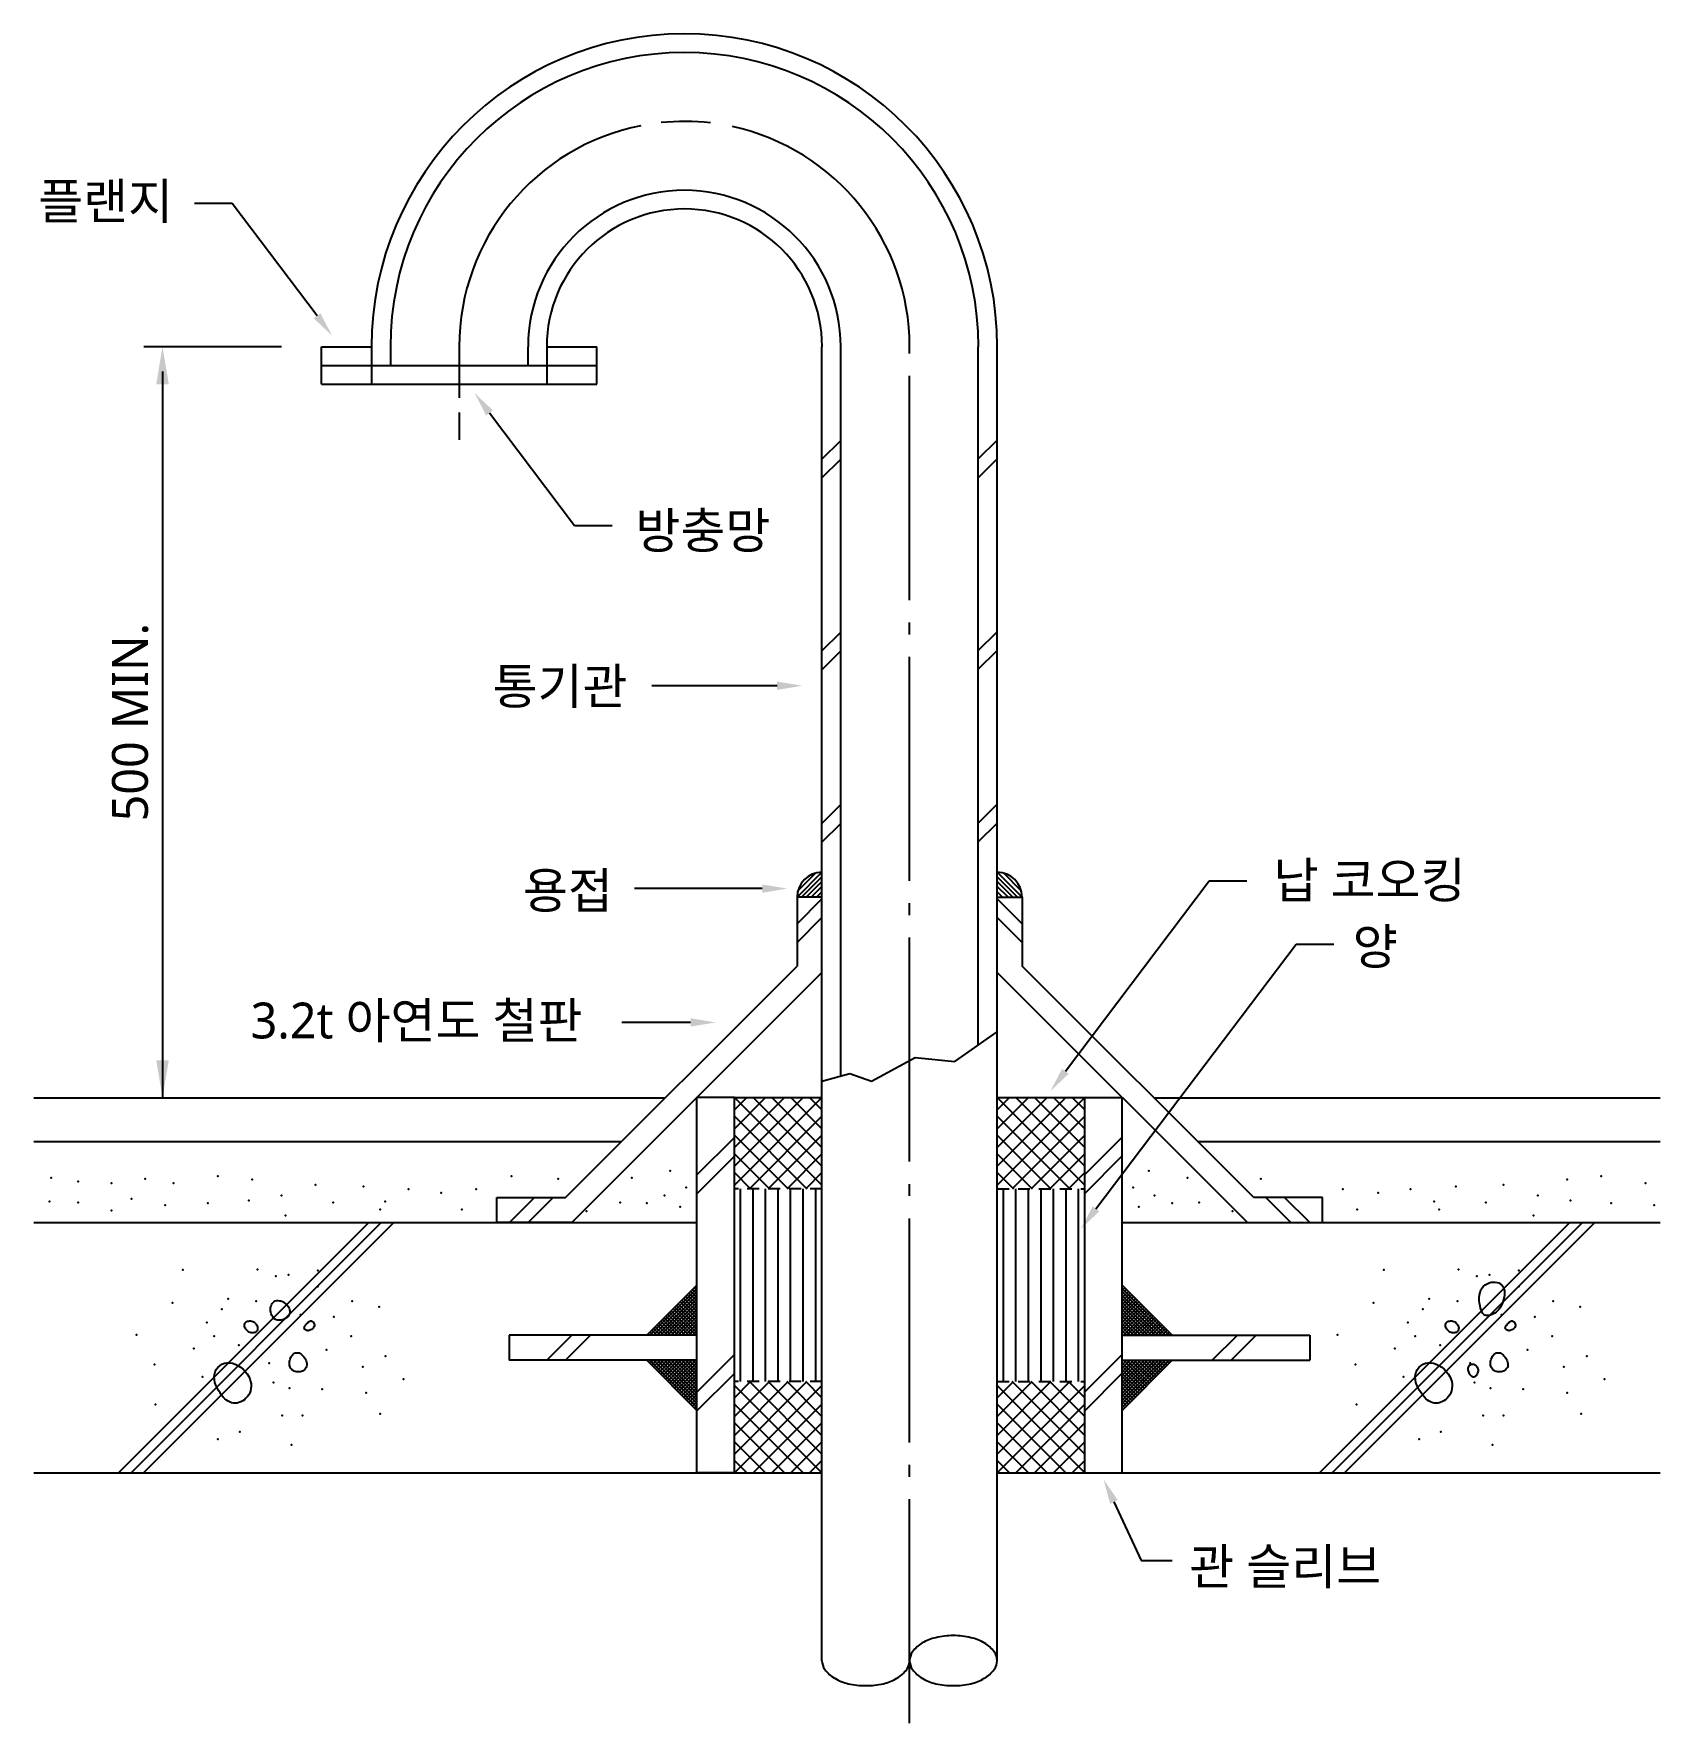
# Model space of a CAD drawing. Header units: millimetres. Extents: x 70076 to 74197, y 15592 to 16067.
# Drawn here: x 72822.2 to 72931.1, y 15725.2 to 15838.3 of the extents above; entities that cross this region are included whole.
import ezdxf

# ---------------------------------------------------------------- set-up
doc = ezdxf.new("R2010")
doc.units = ezdxf.units.MM
doc.linetypes.add('15', pattern=[18.8, 15, -1.5, 0.8, -1.5])
doc.linetypes.add('KIM1', pattern=[1.4, 0.8, -0.6])
for name, color, linetype in [('G', 3, 'Continuous'), ('M', 6, 'Continuous'), ('R', 1, 'Continuous'), ('SPI', 5, 'Continuous'), ('TXT', 7, 'Continuous'), ('Y', 2, 'Continuous')]:
    doc.layers.add(name, color=color, linetype=linetype)
doc.styles.add('sunjin', font='')
doc.styles.get('sunjin').set_extended_font_data('Malgun Gothic')

# ---------------------------------------------------------------- blocks, each defined once
blk = doc.blocks.new('*X1353')
at = {"color": 0}
for p, q in [((17500, 7487), (17506, 7494)), ((17500, 7459), (17520, 7480)), ((17875, 7100), (17500, 7475)), ((17500, 7431), (17535, 7465)), ((17500, 7403), (17549, 7451)), ((17847, 7100), (17500, 7447)), ((17500, 7374), (17563, 7437)), ((17500, 7346), (17577, 7423)), ((17818, 7100), (17500, 7418)), ((17500, 7318), (17591, 7409)), ((17500, 7289), (17605, 7395)), ((17790, 7100), (17500, 7390)), ((17500, 7261), (17619, 7381)), ((17500, 7233), (17634, 7366)), ((17762, 7100), (17500, 7362)), ((17500, 7205), (17648, 7352)), ((17500, 7176), (17662, 7338)), ((17734, 7100), (17500, 7334)), ((17500, 7148), (17676, 7324)), ((17500, 7120), (17690, 7310)), ((17705, 7100), (17500, 7305)), ((17509, 7100), (17704, 7296)), ((17677, 7100), (17500, 7277)), ((17649, 7100), (17500, 7249)), ((17620, 7100), (17500, 7220)), ((17592, 7100), (17500, 7192)), ((17564, 7100), (17500, 7164)), ((17537, 7100), (17718, 7282)), ((17565, 7100), (17733, 7267)), ((17593, 7100), (17747, 7253)), ((17622, 7100), (17761, 7239)), ((17650, 7100), (17775, 7225)), ((17678, 7100), (17789, 7211)), ((17707, 7100), (17803, 7197)), ((17735, 7100), (17817, 7183)), ((17763, 7100), (17832, 7168)), ((17536, 7100), (17500, 7136)), ((17507, 7100), (17500, 7107)), ((17791, 7100), (17846, 7154)), ((17820, 7100), (17860, 7140)), ((17848, 7100), (17874, 7126)), ((17876, 7100), (17888, 7112))]:
    blk.add_line(p, q, dxfattribs=at)

msp = doc.modelspace()

# ---------------------------------------------------------------- linework, layer by layer
for p, q in [((72886.68, 15775.43), (72886.68, 15780.46)), ((72869.09, 15741.92), (72874.95, 15741.92))]:
    msp.add_line(p, q)
at = {"layer": 'G', "color": 3}
for p, q in [((72841.44, 15817.32), (72844.79, 15817.32)), ((72841.44, 15814.81), (72841.44, 15817.32)), ((72856.52, 15817.32), (72859.87, 15817.32)), ((72859.87, 15814.81), (72859.87, 15817.32)), ((72876.21, 15768.5), (72876.21, 15817.32)), ((72885.42, 15770.57), (72885.42, 15817.32)), ((72841.44, 15816.07), (72859.87, 15816.07)), ((72841.44, 15814.81), (72859.87, 15814.81)), ((72873.28, 15780.46), (72873.28, 15775.85)), ((72874.95, 15780.46), (72873.28, 15780.46)), ((72886.68, 15780.46), (72888.36, 15780.46)), ((72888.36, 15780.46), (72888.36, 15775.85)), ((72857.78, 15760.35), (72873.28, 15775.85)), ((72858.19, 15758.68), (72874.95, 15775.43)), ((72903.44, 15758.68), (72886.68, 15775.43)), ((72903.86, 15760.35), (72888.36, 15775.85)), ((72866.57, 15741.92), (72866.57, 15767.05)), ((72869.09, 15767.05), (72866.57, 15767.05)), ((72869.09, 15741.92), (72869.09, 15767.05)), ((72869.09, 15767.05), (72874.95, 15767.05)), ((72886.68, 15767.05), (72892.55, 15767.05)), ((72892.55, 15741.92), (72892.55, 15767.05)), ((72892.55, 15767.05), (72895.06, 15767.05)), ((72895.06, 15741.92), (72895.06, 15767.05)), ((72853.17, 15758.68), (72853.17, 15760.35)), ((72853.17, 15760.35), (72857.78, 15760.35)), ((72908.46, 15760.35), (72903.86, 15760.35)), ((72908.46, 15758.68), (72908.46, 15760.35)), ((72866.57, 15751.14), (72854.01, 15751.14)), ((72854.01, 15751.14), (72854.01, 15749.46)), ((72895.06, 15751.14), (72907.63, 15751.14)), ((72907.63, 15751.14), (72907.63, 15749.46)), ((72866.57, 15749.46), (72854.01, 15749.46)), ((72895.06, 15749.46), (72907.63, 15749.46))]:
    msp.add_line(p, q, dxfattribs=at)
at = {"layer": 'G'}
for p, q in [((72846.05, 15817.32), (72846.05, 15816.07)), ((72855.26, 15817.32), (72855.26, 15816.07)), ((72874.95, 15775.43), (72874.95, 15780.46)), ((72858.19, 15758.68), (72853.17, 15758.68)), ((72903.44, 15758.68), (72908.46, 15758.68)), ((72886.68, 15741.92), (72892.55, 15741.92))]:
    msp.add_line(p, q, dxfattribs=at)
at = {"layer": 'G', "color": 3, "linetype": 'KIM1'}
for p, q in [((72874.95, 15760.94), (72869.09, 15760.94)), ((72886.68, 15760.94), (72892.55, 15760.94)), ((72874.95, 15748.03), (72869.09, 15748.03)), ((72886.68, 15748.03), (72892.55, 15748.03))]:
    msp.add_line(p, q, dxfattribs=at)
at = {"layer": 'G', "color": 3}
for centre, radius, start, end in [((72865.74, 15817.32), 19.69, 0, 180), ((72865.74, 15817.32), 10.47, 0, 180), ((72874.96, 15780.45), 1.68, 90.2585, 179.7411), ((72886.67, 15780.45), 1.68, 0.2589, 89.7415)]:
    msp.add_arc(centre, radius, start, end, dxfattribs=at)
at = {"layer": 'M', "color": 6}
for p, q in [((72844.79, 15817.32), (72844.79, 15814.81)), ((72856.52, 15817.32), (72856.52, 15814.81)), ((72874.95, 15729.35), (72874.95, 15817.32)), ((72886.68, 15729.35), (72886.68, 15817.32))]:
    msp.add_line(p, q, dxfattribs=at)
for radius in [20.95, 9.22]:
    msp.add_arc((72865.74, 15817.32), radius, 0, 180, dxfattribs=at)
at = {"layer": 'R', "color": 1}
for p, q in [((72850.65, 15817.32), (72850.65, 15813.9)), ((72850.65, 15812.92), (72850.65, 15811.08))]:
    msp.add_line(p, q, dxfattribs=at)
at = {"layer": 'R', "color": 1, "linetype": '15'}
msp.add_line((72880.82, 15725.16), (72880.82, 15817.32), dxfattribs=at)
at = {"layer": 'R', "color": 1}
for start, end in [(101.1243, 180), (83.3769, 95.9549), (0, 77.6907)]:
    msp.add_arc((72865.74, 15817.32), 15.08, start, end, dxfattribs=at)
at = {"layer": 'SPI'}
for p, q in [((72869.09, 15741.92), (72866.57, 15741.92)), ((72892.55, 15741.92), (72895.06, 15741.92))]:
    msp.add_line(p, q, dxfattribs=at)
at = {"layer": 'TXT'}
msp.add_point((72904.35, 15761.62), dxfattribs=at)
at = {"layer": 'Y', "color": 2}
for p, q in [((72835.45, 15826.91), (72832.93, 15826.91)), ((72841.14, 15819.39), (72835.45, 15826.91)), ((72838.75, 15817.32), (72829.53, 15817.32)), ((72830.79, 15815.65), (72830.79, 15767.04)), ((72852.69, 15812.89), (72858.38, 15805.36)), ((72874.95, 15809.78), (72876.21, 15811.04)), ((72885.42, 15809.81), (72886.68, 15811.07)), ((72874.95, 15808.53), (72876.21, 15809.78)), ((72885.42, 15808.55), (72886.68, 15809.81)), ((72858.38, 15805.36), (72860.89, 15805.36)), ((72874.95, 15796.95), (72876.21, 15798.2)), ((72885.42, 15796.98), (72886.68, 15798.23)), ((72874.95, 15795.69), (72876.21, 15796.95)), ((72885.42, 15795.72), (72886.68, 15796.98)), ((72871.94, 15794.62), (72863.56, 15794.62)), ((72874.95, 15785.4), (72876.21, 15786.66)), ((72885.42, 15785.43), (72886.68, 15786.69)), ((72874.95, 15784.14), (72876.21, 15785.4)), ((72885.42, 15784.17), (72886.68, 15785.43)), ((72873.28, 15780.46), (72874.95, 15782.13)), ((72873.34, 15780.9), (72874.51, 15782.07)), ((72873.59, 15780.46), (72874.95, 15781.82)), ((72888.36, 15780.46), (72886.68, 15782.13)), ((72888.04, 15780.46), (72886.68, 15781.82)), ((72888.3, 15780.9), (72887.12, 15782.07)), ((72870.95, 15781.04), (72862.39, 15781.04)), ((72873.9, 15780.46), (72874.95, 15781.51)), ((72874.22, 15780.46), (72874.95, 15781.19)), ((72874.59, 15780.46), (72874.95, 15780.82)), ((72887.73, 15780.46), (72886.68, 15781.51)), ((72887.42, 15780.46), (72886.68, 15781.19)), ((72887.04, 15780.46), (72886.68, 15780.82)), ((72891.25, 15768.81), (72900.89, 15781.55)), ((72900.89, 15781.55), (72903.4, 15781.55)), ((72873.28, 15778.68), (72874.95, 15780.36)), ((72888.36, 15778.68), (72886.68, 15780.36)), ((72873.28, 15777.43), (72874.95, 15779.1)), ((72888.36, 15777.43), (72886.68, 15779.1)), ((72893.3, 15759.59), (72906.71, 15777.32)), ((72906.71, 15777.32), (72909.22, 15777.32)), ((72866.15, 15772.08), (72861.55, 15772.08)), ((72883.84, 15769.46), (72886.68, 15771.45)), ((72878.27, 15768.14), (72881.19, 15769.73)), ((72881.19, 15769.73), (72883.84, 15769.46)), ((72874.95, 15768.14), (72876.81, 15768.67)), ((72876.81, 15768.67), (72878.27, 15768.14)), ((72822.17, 15767.04), (72864.46, 15767.04)), ((72871.18, 15767.05), (72869.09, 15764.96)), ((72869.92, 15767.05), (72869.09, 15766.22)), ((72874.95, 15767.05), (72869.09, 15761.19)), ((72873.69, 15767.05), (72869.09, 15762.45)), ((72872.44, 15767.05), (72869.09, 15763.7)), ((72869.09, 15767.05), (72874.95, 15761.19)), ((72870.34, 15767.05), (72874.95, 15762.45)), ((72871.6, 15767.05), (72874.95, 15763.7)), ((72872.86, 15767.05), (72874.95, 15764.96)), ((72874.11, 15767.05), (72874.95, 15766.22)), ((72892.55, 15767.05), (72886.68, 15761.19)), ((72886.68, 15767.05), (72892.55, 15761.19)), ((72887.52, 15767.05), (72886.68, 15766.22)), ((72888.78, 15767.05), (72886.68, 15764.96)), ((72890.03, 15767.05), (72886.68, 15763.7)), ((72891.29, 15767.05), (72886.68, 15762.45)), ((72887.94, 15767.05), (72892.55, 15762.45)), ((72889.19, 15767.05), (72892.55, 15763.7)), ((72890.45, 15767.05), (72892.55, 15764.96)), ((72891.71, 15767.05), (72892.55, 15766.22)), ((72897.17, 15767.04), (72931.09, 15767.04)), ((72869.09, 15765.8), (72873.94, 15760.94)), ((72874.95, 15765.8), (72870.09, 15760.94)), ((72886.68, 15765.8), (72891.54, 15760.94)), ((72892.55, 15765.8), (72887.69, 15760.94)), ((72822.17, 15764.1), (72861.53, 15764.1)), ((72866.57, 15761.87), (72869.09, 15764.38)), ((72869.09, 15764.54), (72872.69, 15760.94)), ((72874.95, 15764.54), (72871.35, 15760.94)), ((72886.68, 15764.54), (72890.28, 15760.94)), ((72892.55, 15764.54), (72888.95, 15760.94)), ((72892.55, 15761.89), (72895.06, 15764.4)), ((72900.1, 15764.1), (72931.09, 15764.1)), ((72866.57, 15760.61), (72869.09, 15763.13)), ((72869.09, 15763.28), (72871.43, 15760.94)), ((72874.95, 15763.28), (72872.61, 15760.94)), ((72886.68, 15763.28), (72889.02, 15760.94)), ((72892.55, 15763.28), (72890.2, 15760.94)), ((72892.55, 15760.63), (72895.06, 15763.14)), ((72869.09, 15762.03), (72870.17, 15760.94)), ((72874.95, 15762.03), (72873.86, 15760.94)), ((72886.68, 15762.03), (72887.77, 15760.94)), ((72892.55, 15762.03), (72891.46, 15760.94)), ((72854.02, 15758.68), (72855.7, 15760.35)), ((72855.28, 15758.68), (72856.96, 15760.35)), ((72869.5, 15748.03), (72869.5, 15760.94)), ((72870.34, 15748.03), (72870.34, 15760.94)), ((72871.17, 15748.03), (72871.17, 15760.94)), ((72872.01, 15748.03), (72872.01, 15760.94)), ((72872.85, 15748.03), (72872.85, 15760.94)), ((72873.69, 15748.03), (72873.69, 15760.94)), ((72874.53, 15748.03), (72874.53, 15760.94)), ((72887.11, 15748.03), (72887.11, 15760.94)), ((72887.94, 15748.03), (72887.94, 15760.94)), ((72888.78, 15748.03), (72888.78, 15760.94)), ((72889.62, 15748.03), (72889.62, 15760.94)), ((72890.46, 15748.03), (72890.46, 15760.94)), ((72891.3, 15748.03), (72891.3, 15760.94)), ((72892.13, 15748.03), (72892.13, 15760.94)), ((72906.35, 15758.68), (72904.68, 15760.35)), ((72907.61, 15758.68), (72905.93, 15760.35)), ((72822.17, 15758.68), (72866.57, 15758.68)), ((72827.84, 15741.92), (72844.6, 15758.68)), ((72828.68, 15741.92), (72845.43, 15758.68)), ((72829.52, 15741.92), (72846.27, 15758.68)), ((72895.06, 15758.68), (72931.09, 15758.68)), ((72908.27, 15741.92), (72925.03, 15758.68)), ((72909.11, 15741.92), (72925.87, 15758.68)), ((72909.95, 15741.92), (72926.7, 15758.68)), ((72866.57, 15754.49), (72863.22, 15751.14)), ((72895.06, 15754.49), (72898.41, 15751.14)), ((72856.52, 15749.46), (72858.2, 15751.14)), ((72857.78, 15749.46), (72859.46, 15751.14)), ((72901.09, 15749.46), (72902.77, 15751.14)), ((72902.35, 15749.46), (72904.02, 15751.14)), ((72866.57, 15746.11), (72863.22, 15749.46)), ((72866.57, 15747.32), (72869.09, 15749.84)), ((72892.55, 15747.34), (72895.06, 15749.85)), ((72895.06, 15746.11), (72898.41, 15749.46)), ((72866.57, 15746.07), (72869.09, 15748.58)), ((72869.09, 15743.18), (72873.94, 15748.03)), ((72869.09, 15744.43), (72872.69, 15748.03)), ((72869.09, 15745.69), (72871.43, 15748.03)), ((72869.09, 15746.95), (72870.17, 15748.03)), ((72869.09, 15741.92), (72874.95, 15747.78)), ((72874.95, 15741.92), (72869.09, 15747.78)), ((72874.95, 15743.18), (72870.09, 15748.03)), ((72874.95, 15744.43), (72871.35, 15748.03)), ((72874.95, 15745.69), (72872.61, 15748.03)), ((72874.95, 15746.95), (72873.86, 15748.03)), ((72886.68, 15743.18), (72891.54, 15748.03)), ((72886.68, 15744.43), (72890.28, 15748.03)), ((72886.68, 15746.95), (72887.77, 15748.03)), ((72886.68, 15745.69), (72889.02, 15748.03)), ((72886.68, 15741.92), (72892.55, 15747.78)), ((72892.55, 15741.92), (72886.68, 15747.78)), ((72892.55, 15743.18), (72887.69, 15748.03)), ((72892.55, 15744.43), (72888.95, 15748.03)), ((72892.55, 15745.69), (72890.2, 15748.03)), ((72892.55, 15746.95), (72891.46, 15748.03)), ((72892.55, 15746.08), (72895.06, 15748.6)), ((72873.69, 15741.92), (72869.09, 15746.53)), ((72870.34, 15741.92), (72874.95, 15746.53)), ((72891.29, 15741.92), (72886.68, 15746.53)), ((72887.94, 15741.92), (72892.55, 15746.53)), ((72872.44, 15741.92), (72869.09, 15745.27)), ((72871.6, 15741.92), (72874.95, 15745.27)), ((72890.03, 15741.92), (72886.68, 15745.27)), ((72889.19, 15741.92), (72892.55, 15745.27)), ((72871.18, 15741.92), (72869.09, 15744.01)), ((72872.86, 15741.92), (72874.95, 15744.01)), ((72888.78, 15741.92), (72886.68, 15744.01)), ((72890.45, 15741.92), (72892.55, 15744.01)), ((72869.92, 15741.92), (72869.09, 15742.76)), ((72874.11, 15741.92), (72874.95, 15742.76)), ((72887.52, 15741.92), (72886.68, 15742.76)), ((72891.71, 15741.92), (72892.55, 15742.76)), ((72822.17, 15741.92), (72874.95, 15741.92)), ((72886.68, 15741.92), (72931.09, 15741.92)), ((72894.5, 15739.98), (72896.32, 15736.05)), ((72896.32, 15736.05), (72898.41, 15736.05))]:
    msp.add_line(p, q, dxfattribs=at)
at = {"layer": 'Y'}
for p, q in [((72874.91, 15780.46), (72874.95, 15780.5)), ((72886.72, 15780.46), (72886.68, 15780.5))]:
    msp.add_line(p, q, dxfattribs=at)
at = {"layer": 'Y', "color": 2}
for points in [[(72919.08, 15754.17), (72919.16, 15754.31), (72919.26, 15754.42), (72919.37, 15754.52), (72919.5, 15754.59), (72919.64, 15754.64), (72919.77, 15754.68), (72919.91, 15754.69), (72920.04, 15754.69), (72920.16, 15754.67), (72920.27, 15754.64), (72920.37, 15754.59), (72920.45, 15754.53), (72920.52, 15754.45), (72920.58, 15754.35), (72920.62, 15754.25), (72920.65, 15754.12), (72920.65, 15753.99), (72920.65, 15753.84), (72920.63, 15753.69), (72920.6, 15753.54), (72920.55, 15753.38), (72920.5, 15753.23), (72920.43, 15753.1), (72920.36, 15752.97), (72920.28, 15752.86), (72920.19, 15752.77), (72920.1, 15752.69), (72920.01, 15752.62), (72919.91, 15752.57), (72919.82, 15752.53), (72919.73, 15752.49), (72919.64, 15752.47), (72919.56, 15752.46), (72919.48, 15752.45), (72919.4, 15752.46), (72919.34, 15752.49), (72919.27, 15752.53), (72919.21, 15752.6), (72919.16, 15752.68), (72919.11, 15752.8), (72919.06, 15752.94), (72919.02, 15753.1), (72918.99, 15753.28), (72918.97, 15753.46), (72918.97, 15753.65), (72918.99, 15753.84), (72919.02, 15754.01)], [(72838.43, 15753.46), (72838.52, 15753.46), (72838.62, 15753.45), (72838.72, 15753.43), (72838.82, 15753.39), (72838.92, 15753.34), (72839.01, 15753.27), (72839.09, 15753.2), (72839.16, 15753.12), (72839.22, 15753.03), (72839.27, 15752.94), (72839.3, 15752.85), (72839.31, 15752.76), (72839.31, 15752.66), (72839.29, 15752.57), (72839.25, 15752.48), (72839.2, 15752.4), (72839.13, 15752.33), (72839.04, 15752.27), (72838.94, 15752.21), (72838.83, 15752.17), (72838.72, 15752.15), (72838.61, 15752.14), (72838.5, 15752.15), (72838.4, 15752.17), (72838.31, 15752.22), (72838.23, 15752.29), (72838.17, 15752.37), (72838.11, 15752.46), (72838.07, 15752.56), (72838.04, 15752.67), (72838.02, 15752.77), (72838.02, 15752.88), (72838.03, 15752.99), (72838.06, 15753.09), (72838.09, 15753.18), (72838.14, 15753.26), (72838.2, 15753.33), (72838.27, 15753.39), (72838.34, 15753.43)], [(72836.27, 15751.86), (72836.29, 15751.91), (72836.32, 15751.96), (72836.37, 15752.01), (72836.42, 15752.05), (72836.48, 15752.07), (72836.54, 15752.09), (72836.61, 15752.1), (72836.68, 15752.1), (72836.76, 15752.09), (72836.83, 15752.06), (72836.89, 15752.03), (72836.96, 15751.98), (72837.01, 15751.93), (72837.06, 15751.88), (72837.1, 15751.82), (72837.13, 15751.76), (72837.15, 15751.69), (72837.16, 15751.63), (72837.15, 15751.57), (72837.14, 15751.51), (72837.12, 15751.46), (72837.09, 15751.41), (72837.05, 15751.37), (72837, 15751.33), (72836.95, 15751.31), (72836.9, 15751.29), (72836.84, 15751.29), (72836.78, 15751.29), (72836.71, 15751.3), (72836.65, 15751.32), (72836.59, 15751.35), (72836.53, 15751.39), (72836.47, 15751.43), (72836.41, 15751.49), (72836.37, 15751.54), (72836.33, 15751.61), (72836.3, 15751.67), (72836.27, 15751.73), (72836.27, 15751.8)], [(72840.74, 15752.1), (72840.78, 15752.08), (72840.83, 15752.06), (72840.87, 15752.03), (72840.9, 15751.98), (72840.93, 15751.94), (72840.95, 15751.88), (72840.96, 15751.83), (72840.96, 15751.77), (72840.94, 15751.72), (72840.91, 15751.66), (72840.87, 15751.61), (72840.83, 15751.56), (72840.77, 15751.52), (72840.71, 15751.49), (72840.66, 15751.47), (72840.6, 15751.45), (72840.54, 15751.44), (72840.49, 15751.45), (72840.44, 15751.46), (72840.4, 15751.48), (72840.36, 15751.51), (72840.33, 15751.53), (72840.3, 15751.57), (72840.29, 15751.6), (72840.28, 15751.63), (72840.29, 15751.67), (72840.3, 15751.7), (72840.31, 15751.74), (72840.34, 15751.77), (72840.36, 15751.81), (72840.39, 15751.84), (72840.43, 15751.88), (72840.46, 15751.92), (72840.5, 15751.96), (72840.54, 15752), (72840.57, 15752.04), (72840.61, 15752.06), (72840.66, 15752.08), (72840.7, 15752.1)], [(72916.7, 15751.86), (72916.72, 15751.91), (72916.75, 15751.96), (72916.8, 15752.01), (72916.85, 15752.05), (72916.91, 15752.07), (72916.97, 15752.09), (72917.04, 15752.1), (72917.12, 15752.1), (72917.19, 15752.09), (72917.26, 15752.06), (72917.32, 15752.03), (72917.39, 15751.98), (72917.44, 15751.93), (72917.49, 15751.88), (72917.53, 15751.82), (72917.56, 15751.76), (72917.58, 15751.69), (72917.59, 15751.63), (72917.58, 15751.57), (72917.57, 15751.51), (72917.55, 15751.46), (72917.52, 15751.41), (72917.48, 15751.37), (72917.43, 15751.33), (72917.38, 15751.31), (72917.33, 15751.29), (72917.27, 15751.29), (72917.21, 15751.29), (72917.14, 15751.3), (72917.08, 15751.32), (72917.02, 15751.35), (72916.96, 15751.39), (72916.9, 15751.43), (72916.84, 15751.49), (72916.8, 15751.54), (72916.76, 15751.61), (72916.73, 15751.67), (72916.71, 15751.73), (72916.7, 15751.8)], [(72921.17, 15752.1), (72921.22, 15752.08), (72921.26, 15752.06), (72921.3, 15752.03), (72921.33, 15751.98), (72921.36, 15751.94), (72921.38, 15751.88), (72921.39, 15751.83), (72921.39, 15751.77), (72921.37, 15751.72), (72921.34, 15751.66), (72921.3, 15751.61), (72921.26, 15751.56), (72921.2, 15751.52), (72921.15, 15751.49), (72921.09, 15751.47), (72921.03, 15751.45), (72920.97, 15751.44), (72920.92, 15751.45), (72920.87, 15751.46), (72920.83, 15751.48), (72920.79, 15751.51), (72920.76, 15751.53), (72920.73, 15751.57), (72920.72, 15751.6), (72920.71, 15751.63), (72920.72, 15751.67), (72920.73, 15751.7), (72920.75, 15751.74), (72920.77, 15751.77), (72920.79, 15751.81), (72920.83, 15751.84), (72920.86, 15751.88), (72920.89, 15751.92), (72920.93, 15751.96), (72920.97, 15752), (72921, 15752.04), (72921.04, 15752.06), (72921.09, 15752.08), (72921.13, 15752.1)], [(72839.68, 15749.95), (72839.74, 15749.97), (72839.8, 15749.97), (72839.87, 15749.97), (72839.93, 15749.95), (72840, 15749.92), (72840.07, 15749.88), (72840.13, 15749.83), (72840.19, 15749.77), (72840.25, 15749.69), (72840.31, 15749.61), (72840.36, 15749.52), (72840.4, 15749.42), (72840.43, 15749.33), (72840.45, 15749.23), (72840.45, 15749.14), (72840.44, 15749.05), (72840.41, 15748.97), (72840.37, 15748.9), (72840.31, 15748.84), (72840.25, 15748.79), (72840.17, 15748.74), (72840.09, 15748.71), (72840, 15748.69), (72839.92, 15748.68), (72839.83, 15748.68), (72839.75, 15748.68), (72839.67, 15748.7), (72839.6, 15748.73), (72839.53, 15748.77), (72839.47, 15748.81), (72839.42, 15748.87), (72839.37, 15748.93), (72839.34, 15748.99), (72839.31, 15749.06), (72839.29, 15749.14), (72839.29, 15749.21), (72839.29, 15749.29), (72839.29, 15749.37), (72839.31, 15749.45), (72839.33, 15749.53), (72839.36, 15749.6), (72839.39, 15749.67), (72839.43, 15749.74), (72839.47, 15749.79), (72839.51, 15749.85), (72839.57, 15749.89), (72839.62, 15749.93)], [(72920.11, 15749.95), (72920.17, 15749.97), (72920.23, 15749.97), (72920.3, 15749.97), (72920.36, 15749.95), (72920.43, 15749.92), (72920.5, 15749.88), (72920.56, 15749.83), (72920.62, 15749.77), (72920.68, 15749.69), (72920.74, 15749.61), (72920.79, 15749.52), (72920.83, 15749.42), (72920.86, 15749.33), (72920.88, 15749.23), (72920.89, 15749.14), (72920.87, 15749.05), (72920.85, 15748.97), (72920.8, 15748.9), (72920.74, 15748.84), (72920.68, 15748.79), (72920.6, 15748.74), (72920.52, 15748.71), (72920.43, 15748.69), (72920.35, 15748.68), (72920.26, 15748.68), (72920.18, 15748.68), (72920.1, 15748.7), (72920.03, 15748.73), (72919.96, 15748.77), (72919.9, 15748.81), (72919.85, 15748.87), (72919.8, 15748.93), (72919.77, 15748.99), (72919.74, 15749.06), (72919.72, 15749.14), (72919.72, 15749.21), (72919.72, 15749.29), (72919.72, 15749.37), (72919.74, 15749.45), (72919.76, 15749.53), (72919.79, 15749.6), (72919.82, 15749.67), (72919.86, 15749.74), (72919.9, 15749.79), (72919.95, 15749.85), (72920, 15749.89), (72920.05, 15749.93)], [(72834.26, 15748.52), (72834.31, 15748.69), (72834.39, 15748.84), (72834.5, 15748.98), (72834.63, 15749.1), (72834.77, 15749.19), (72834.94, 15749.26), (72835.11, 15749.3), (72835.29, 15749.3), (72835.48, 15749.27), (72835.66, 15749.2), (72835.84, 15749.11), (72836.02, 15748.99), (72836.18, 15748.86), (72836.33, 15748.71), (72836.45, 15748.55), (72836.56, 15748.38), (72836.64, 15748.21), (72836.69, 15748.05), (72836.72, 15747.88), (72836.72, 15747.72), (72836.71, 15747.57), (72836.68, 15747.42), (72836.63, 15747.28), (72836.56, 15747.14), (72836.47, 15747.03), (72836.38, 15746.92), (72836.27, 15746.82), (72836.16, 15746.75), (72836.04, 15746.68), (72835.91, 15746.63), (72835.79, 15746.6), (72835.66, 15746.59), (72835.54, 15746.59), (72835.42, 15746.61), (72835.31, 15746.66), (72835.19, 15746.72), (72835.08, 15746.79), (72834.97, 15746.89), (72834.85, 15747), (72834.75, 15747.13), (72834.64, 15747.28), (72834.54, 15747.44), (72834.44, 15747.62), (72834.36, 15747.8), (72834.3, 15747.98), (72834.26, 15748.16), (72834.25, 15748.35)], [(72914.69, 15748.52), (72914.74, 15748.69), (72914.82, 15748.84), (72914.93, 15748.98), (72915.06, 15749.1), (72915.2, 15749.19), (72915.37, 15749.26), (72915.54, 15749.3), (72915.72, 15749.3), (72915.91, 15749.27), (72916.09, 15749.2), (72916.27, 15749.11), (72916.45, 15748.99), (72916.61, 15748.86), (72916.76, 15748.71), (72916.88, 15748.55), (72916.99, 15748.38), (72917.07, 15748.21), (72917.12, 15748.05), (72917.15, 15747.88), (72917.16, 15747.72), (72917.14, 15747.57), (72917.11, 15747.42), (72917.06, 15747.28), (72916.99, 15747.14), (72916.91, 15747.03), (72916.81, 15746.92), (72916.7, 15746.82), (72916.59, 15746.75), (72916.47, 15746.68), (72916.35, 15746.63), (72916.22, 15746.6), (72916.1, 15746.59), (72915.97, 15746.59), (72915.85, 15746.61), (72915.74, 15746.66), (72915.62, 15746.72), (72915.51, 15746.79), (72915.4, 15746.89), (72915.29, 15747), (72915.18, 15747.13), (72915.07, 15747.28), (72914.97, 15747.44), (72914.87, 15747.62), (72914.79, 15747.8), (72914.73, 15747.98), (72914.69, 15748.16), (72914.68, 15748.35)], [(72918.29, 15749.09), (72918.32, 15749.13), (72918.36, 15749.16), (72918.4, 15749.18), (72918.45, 15749.2), (72918.5, 15749.21), (72918.55, 15749.2), (72918.6, 15749.19), (72918.65, 15749.17), (72918.7, 15749.14), (72918.75, 15749.1), (72918.79, 15749.06), (72918.83, 15749), (72918.86, 15748.94), (72918.88, 15748.88), (72918.89, 15748.82), (72918.89, 15748.75), (72918.88, 15748.68), (72918.86, 15748.61), (72918.83, 15748.54), (72918.8, 15748.48), (72918.75, 15748.43), (72918.71, 15748.39), (72918.66, 15748.36), (72918.61, 15748.34), (72918.56, 15748.34), (72918.51, 15748.35), (72918.46, 15748.38), (72918.42, 15748.41), (72918.37, 15748.46), (72918.34, 15748.51), (72918.3, 15748.57), (72918.28, 15748.63), (72918.26, 15748.69), (72918.24, 15748.76), (72918.23, 15748.82), (72918.23, 15748.88), (72918.23, 15748.94), (72918.25, 15749), (72918.26, 15749.05)]]:
    msp.add_lwpolyline(points, close=True, dxfattribs=at)
msp.add_lwpolyline([(72880.82, 15729.35, 0.158104), (72881.01, 15728.77, 0.106506), (72881.67, 15728.17, 0.071806), (72882.57, 15727.81, 0.05817), (72883.75, 15727.68, 0.05817), (72884.93, 15727.81, 0.071806), (72885.82, 15728.17, 0.106506), (72886.49, 15728.77, 0.158104), (72886.68, 15729.35, 0.158104), (72886.49, 15729.94, 0.106506), (72885.82, 15730.54, 0.071806), (72884.93, 15730.89, 0.05817), (72883.75, 15731.03, 0.05817), (72882.57, 15730.89, 0.071806), (72881.67, 15730.54, 0.106506), (72881.01, 15729.94, 0.158104)], format="xyb", close=True, dxfattribs=at)
msp.add_lwpolyline([(72874.95, 15729.35, 0.158104), (72875.14, 15728.77, 0.106506), (72875.81, 15728.17, 0.071806), (72876.71, 15727.81, 0.05817), (72877.88, 15727.68, 0.05817), (72879.06, 15727.81, 0.071806), (72879.96, 15728.17, 0.106506), (72880.63, 15728.77, 0.158104), (72880.82, 15729.35, 0.158104)], format="xyb", dxfattribs=at)
for p in [(72823.34, 15761.68), (72825.14, 15761.44), (72827.38, 15761.32), (72829.62, 15761.62), (72831.52, 15761.32), (72834.49, 15761.79), (72836.79, 15761.56), (72924.85, 15761.56), (72927.14, 15761.79), (72930.11, 15761.32), (72828.72, 15760.27), (72836.56, 15760.15), (72838.75, 15760.5), (72841.04, 15761.21), (72844.24, 15761.09), (72847.26, 15760.91), (72849.44, 15760.68), (72851.8, 15760.91), (72912.19, 15760.68), (72914.37, 15760.91), (72917.4, 15761.09), (72920.59, 15761.21), (72922.89, 15760.5), (72925.07, 15760.15), (72823.23, 15760.09), (72825.14, 15760.03), (72827.38, 15759.5), (72830.96, 15759.85), (72833.82, 15759.97), (72839.03, 15759.15), (72842.22, 15760.03), (72845.36, 15759.56), (72845.69, 15760.09), (72850.84, 15759.56), (72910.79, 15759.56), (72915.94, 15760.09), (72916.28, 15759.56), (72919.41, 15760.03), (72922.61, 15759.15), (72927.81, 15759.97), (72930.67, 15759.85), (72832.14, 15755.51), (72837.14, 15755.54), (72838.37, 15755.09), (72839.22, 15755.18), (72841.18, 15755.47), (72912.58, 15755.51), (72917.57, 15755.54), (72918.8, 15755.09), (72919.65, 15755.18), (72921.61, 15755.47), (72835.19, 15753.57), (72837.07, 15753.42), (72841.18, 15754.41), (72843.49, 15753.42), (72915.62, 15753.57), (72917.5, 15753.42), (72921.61, 15754.41), (72923.92, 15753.42), (72831.46, 15753.31), (72834.76, 15752.89), (72840.03, 15752.51), (72842.26, 15752.36), (72845.29, 15753.04), (72911.89, 15753.31), (72915.19, 15752.89), (72920.46, 15752.51), (72922.69, 15752.36), (72925.72, 15753.04), (72829.05, 15751.16), (72833.75, 15751.98), (72834.25, 15751.08), (72843.42, 15751.08), (72909.48, 15751.16), (72914.18, 15751.98), (72914.68, 15751.08), (72923.85, 15751.08), (72832.88, 15750.24), (72835.91, 15750.47), (72841.76, 15750.17), (72913.31, 15750.24), (72916.34, 15750.47), (72922.19, 15750.17), (72830.26, 15749.18), (72837.93, 15749.26), (72844.21, 15749.03), (72845.73, 15749.73), (72910.69, 15749.18), (72918.36, 15749.26), (72924.64, 15749.03), (72926.16, 15749.73), (72833.46, 15748.35), (72838.22, 15747.97), (72846.93, 15748.19), (72913.89, 15748.35), (72918.65, 15747.97), (72927.36, 15748.19), (72839.3, 15747.59), (72841.47, 15747.52), (72844.43, 15747.29), (72919.73, 15747.59), (72921.9, 15747.52), (72924.86, 15747.29), (72830.31, 15746.49), (72838.8, 15745.77), (72840.17, 15745.77), (72845.36, 15745.88), (72910.74, 15746.49), (72919.23, 15745.77), (72920.6, 15745.77), (72925.79, 15745.88), (72835.97, 15744.67), (72916.4, 15744.67), (72834.5, 15744.18), (72839.43, 15743.79), (72914.94, 15744.18), (72919.86, 15743.79)]:
    msp.add_point(p, dxfattribs=at)
at = {"layer": 'Y'}
for p in [(72854.15, 15761.79), (72857.28, 15761.62), (72862.21, 15761.68), (72864.79, 15762.15), (72896.84, 15762.15), (72899.42, 15761.68), (72864.4, 15760.5), (72865.85, 15761.03), (72895.78, 15761.03), (72897.23, 15760.5), (72909.84, 15760.91), (72859.19, 15759.44), (72861.43, 15760.03), (72863.22, 15759.97), (72865.46, 15759.74), (72896.17, 15759.74), (72898.41, 15759.97), (72900.2, 15760.03), (72902.44, 15759.44)]:
    msp.add_point(p, dxfattribs=at)
at = {"layer": 'Y', "color": 2}
for points in [[(72840.92, 15819.22), (72841.36, 15819.56), (72842.15, 15818.05)], [(72830.37, 15814.81), (72831.21, 15814.81), (72830.79, 15817.32)], [(72852.91, 15813.06), (72852.46, 15812.72), (72851.68, 15814.23)], [(72871.94, 15794.9), (72871.94, 15794.34), (72873.62, 15794.62)], [(72870.95, 15781.32), (72870.95, 15780.76), (72872.62, 15781.04)], [(72866.15, 15772.36), (72866.15, 15771.8), (72867.83, 15772.08)], [(72830.37, 15769.55), (72831.21, 15769.55), (72830.79, 15767.04)], [(72891.47, 15768.64), (72891.03, 15768.97), (72890.24, 15767.47)], [(72893.52, 15759.43), (72893.08, 15759.76), (72892.29, 15758.26)], [(72894.25, 15739.86), (72894.76, 15740.1), (72893.8, 15741.5)]]:
    msp.add_solid(points, dxfattribs=at)

# ---------------------------------------------------------------- block references
for p, xscale, yscale, zscale in [((73013.19, 15691.65), -0.00837818181811599, 0.008378181818175108, 0.00837818181818183), ((72748.44, 15691.65), 0.00837818181811599, 0.00837818181811599, 0.00837818181811599)]:
    msp.add_blockref('*X1353', p, dxfattribs=dict(at, xscale=xscale, yscale=yscale, zscale=zscale))
at = {"layer": 'Y', "color": 2, "rotation": 180}
for p, xscale, yscale, zscale in [((73013.19, 15808.95), 0.00837818181811599, 0.00837818181811599, 0.00837818181811599), ((72748.44, 15808.95), -0.00837818181811599, 0.008378181818175108, 0.00837818181818183)]:
    msp.add_blockref('*X1353', p, dxfattribs=dict(at, xscale=xscale, yscale=yscale, zscale=zscale))

# ---------------------------------------------------------------- texts
at = {"layer": 'G', "color": 3, "style": 'sunjin'}
for s, p in [('플랜지', (72822.46, 15825.86)), ('방충망', (72862.46, 15803.82)), ('통기관', (72852.89, 15793.39)), ('납 코오킹', (72905.19, 15780.41)), ('용접', (72854.93, 15779.72)), ('양', (72910.49, 15775.97)), ('3.2t 아연도 철판', (72836.69, 15771.01)), ('관 슬리브', (72899.54, 15734.45))]:
    msp.add_text(s, height=2.4, dxfattribs=at).set_placement(p)
at = {"layer": 'G', "style": 'sunjin'}
msp.add_text('500 MIN.', height=2.4, rotation=90, dxfattribs=at).set_placement((72829.81, 15785.54))

doc.saveas('drawing.dxf')
